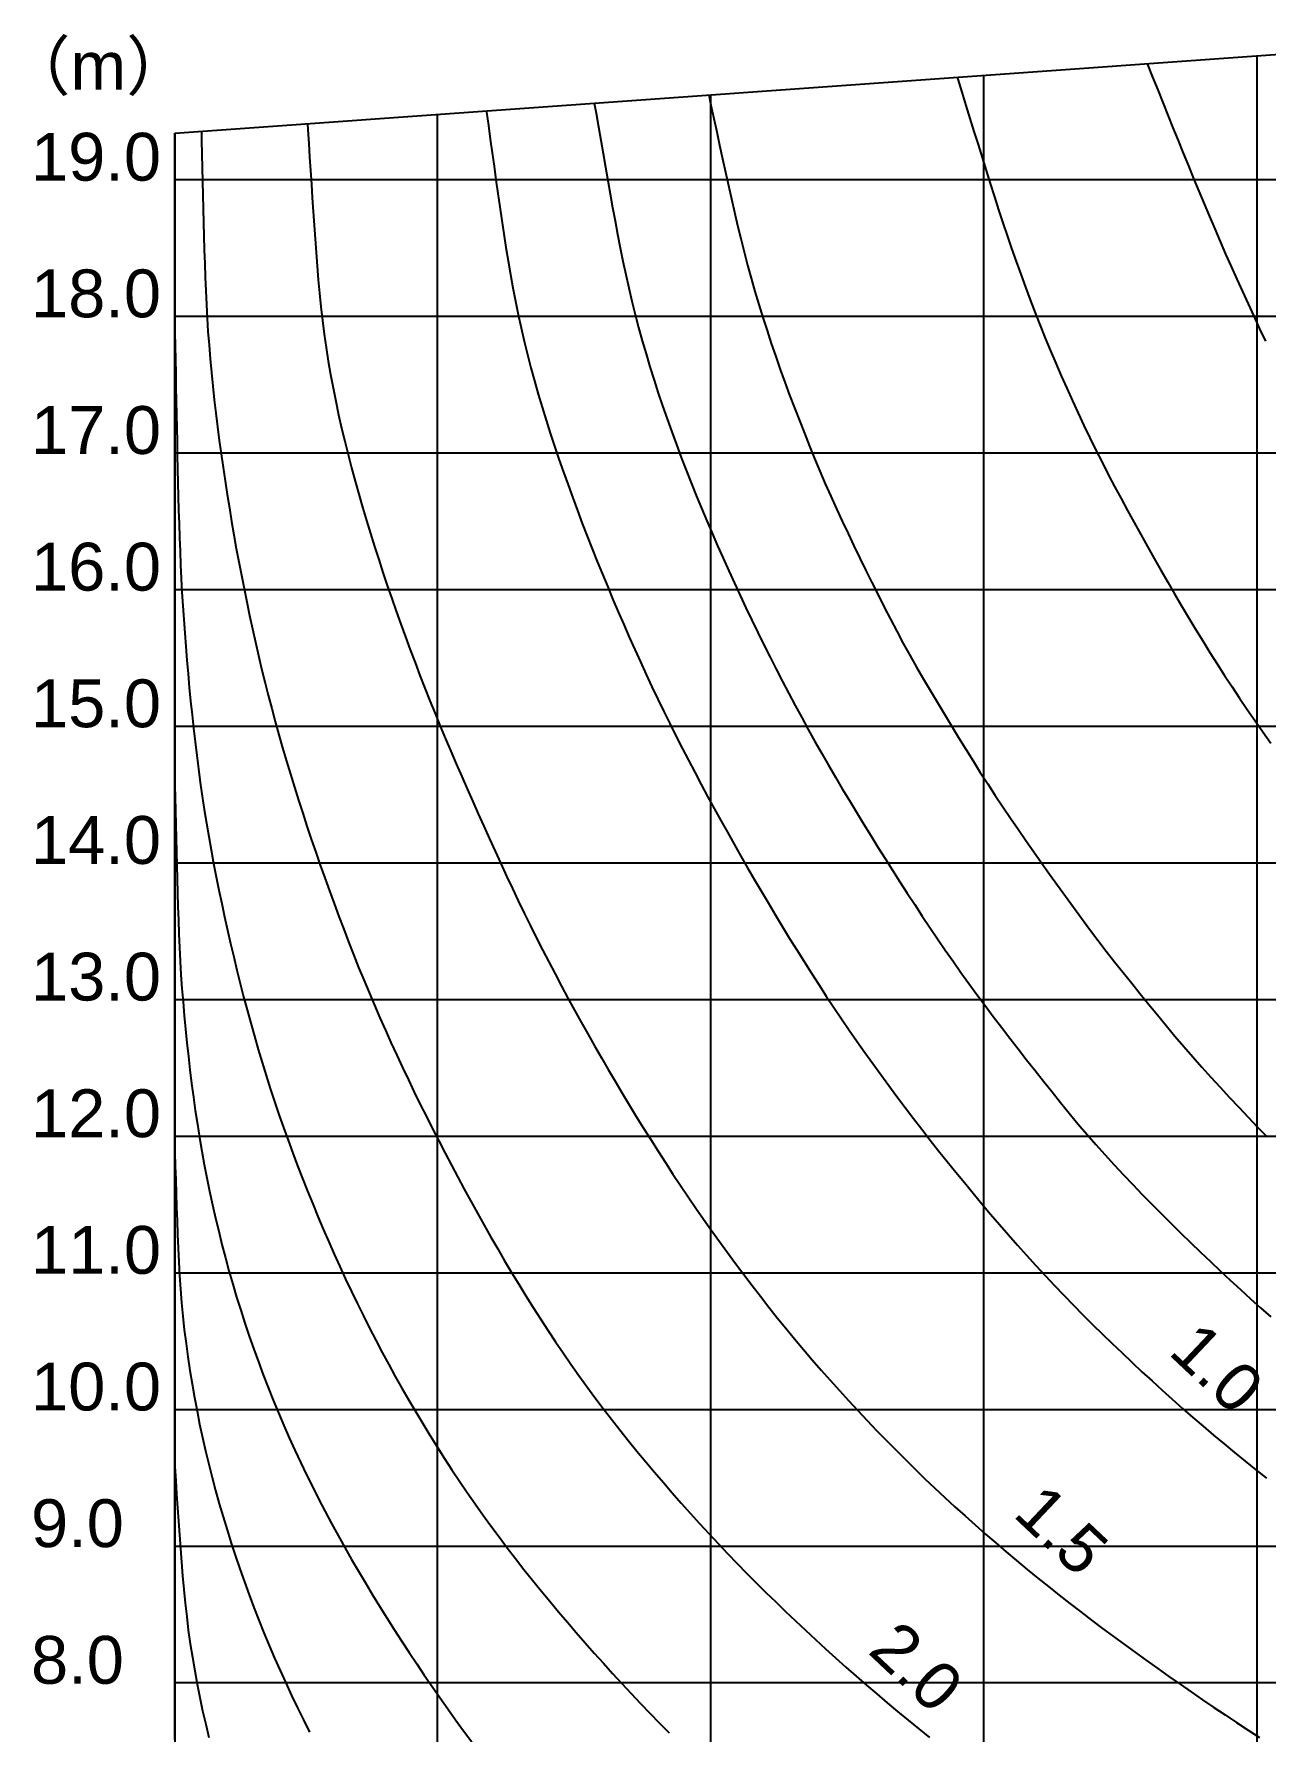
# Model space of a CAD drawing. Header units: millimetres. Extents: x 219888 to 472088, y 91183 to 209983.
# Drawn here: x 330575 to 339586, y 161389 to 173809 of the extents above; entities that cross this region are included whole.
import ezdxf

# ---------------------------------------------------------------- set-up
doc = ezdxf.new("R2010")
doc.units = ezdxf.units.MM
for name, color, linetype in [('Stations', 7, 'Continuous'), ('中横剖面图', 7, 'Continuous'), ('图纸', 7, 'Continuous')]:
    doc.layers.add(name, color=color, linetype=linetype)
doc.styles.get("Standard").update_dxf_attribs({"font": 'arial.ttf', "height": 600})

msp = doc.modelspace()

# ---------------------------------------------------------------- linework, layer by layer
at = {"layer": 'Stations', "color": 135}
for points in [[(339590.34, 171561.561), (339547.56, 171651.931), (339505.22, 171742.501), (339463.31, 171833.271), (339421.82, 171924.231), (339380.73, 172015.381), (339340.04, 172106.701), (339299.73, 172198.181), (339259.78, 172289.831), (339220.19, 172381.631), (339180.84, 172473.811), (339141.92, 172565.891), (339103.31, 172658.101), (339065, 172750.461), (339026.95, 172843.001), (338989.24, 172935.441), (338951.6, 173028.201), (338914.09, 173121.011), (338876.78, 173213.621), (338839.43, 173306.511), (338802.15, 173399.391), (338764.91, 173492.261), (338727.77, 173584.971), (338724.972, 173591.958)], [(337331.48, 173492.367), (337336.26, 173477.101), (337366.11, 173381.571), (337395.84, 173286.231), (337425.6, 173190.691), (337455.32, 173095.111), (337484.95, 172999.741), (337514.65, 172904.171), (337544.42, 172808.591), (337574.27, 172713.301), (337604.42, 172617.921), (337634.98, 172522.701), (337666.19, 172427.491), (337697.98, 172332.741), (337730.44, 172238.191), (337763.55, 172143.851), (337797.35, 172049.771), (337831.84, 171955.941), (337867.05, 171862.371), (337903, 171769.081), (337939.69, 171676.081), (337977.22, 171583.161), (338015.39, 171490.781), (338054.32, 171398.711), (338093.99, 171306.961), (338134.43, 171215.541), (338175.63, 171124.451), (338217.58, 171033.711), (338260.28, 170943.311), (338303.72, 170853.261), (338347.98, 170763.371), (338392.85, 170674.051), (338438.44, 170585.091), (338484.71, 170496.461), (338531.58, 170408.151), (338579, 170320.141), (338626.94, 170232.391), (338675.35, 170144.901), (338724.22, 170057.661), (338773.51, 169970.661), (338823.2, 169883.881), (338873.26, 169797.311), (338923.62, 169710.921), (338974.33, 169624.721), (339025.44, 169538.771), (339077.04, 169453.111), (339129.16, 169367.781), (339181.86, 169282.801), (339235.18, 169198.201), (339289.16, 169114.041), (339343.86, 169030.331), (339399.33, 168947.141), (339455.59, 168864.481), (339512.62, 168782.341), (339570.48, 168700.541), (339628.92, 168619.401)], [(334676.1, 173302.591), (334689.09, 173228.691), (334706.39, 173130.131), (334723.7, 173031.571), (334740.97, 172933.051), (334758.18, 172834.501), (334775.44, 172735.951), (334792.85, 172637.731), (334810.55, 172539.291), (334828.51, 172440.961), (334846.86, 172342.581), (334865.71, 172244.441), (334885.37, 172146.301), (334906.04, 172048.431), (334927.89, 171950.891), (334950.95, 171853.631), (334975.16, 171756.611), (335000.52, 171659.881), (335027.04, 171563.461), (335054.71, 171467.371), (335083.49, 171371.611), (335113.36, 171276.181), (335144.33, 171180.871), (335176.23, 171086.121), (335209.08, 170991.701), (335242.81, 170897.581), (335277.32, 170803.751), (335312.57, 170710.191), (335348.53, 170616.901), (335385.21, 170523.881), (335422.57, 170431.131), (335460.6, 170338.661), (335499.28, 170246.451), (335538.58, 170154.501), (335578.48, 170062.811), (335618.97, 169971.381), (335660.04, 169880.211), (335701.65, 169789.271), (335743.8, 169698.591), (335786.47, 169608.161), (335829.74, 169517.791), (335873.46, 169427.851), (335917.71, 169338.181), (335962.48, 169248.771), (336007.79, 169159.621), (336053.63, 169070.741), (336100.02, 168982.151), (336146.95, 168893.841), (336194.45, 168805.831), (336242.54, 168718.151), (336291.23, 168630.791), (336340.52, 168543.761), (336390.36, 168457.071), (336440.73, 168370.671), (336491.61, 168284.581), (336542.96, 168198.761), (336594.76, 168113.221), (336646.99, 168027.941), (336699.61, 167942.901), (336752.57, 167858.081), (336805.8, 167773.431), (336859.3, 167688.931), (336913.09, 167604.641), (336967.27, 167520.591), (337021.85, 167436.801), (337076.88, 167353.311), (337132.38, 167270.131), (337188.39, 167187.291), (337244.93, 167104.811), (337302.05, 167022.741), (337359.81, 166941.111), (337418.23, 166859.951), (337477.24, 166779.201), (337536.75, 166698.821), (337596.72, 166618.781), (337657.12, 166539.041), (337717.9, 166459.601), (337778.93, 166380.591), (337840.41, 166301.711), (337902.16, 166223.011), (337964.09, 166144.451), (338026.29, 166066.111), (338088.93, 165988.151), (338152.18, 165910.681), (338216.13, 165833.821), (338280.89, 165757.641), (338346.51, 165682.221), (338413.06, 165607.611), (338480.62, 165533.701), (338548.85, 165460.651), (338617.73, 165388.181), (338687.18, 165316.251), (338757.13, 165244.801), (338827.54, 165173.801), (338898.36, 165103.211), (338969.58, 165033.001), (339041.12, 164963.131), (339112.98, 164893.581), (339185.23, 164824.441), (339257.91, 164755.771), (339331.06, 164687.601), (339404.82, 164619.831), (339478.9, 164552.731), (339553.48, 164486.161), (339628.52, 164420.111)], [(335513.72, 173362.454), (335530.05, 173286.911), (335551.21, 173189.151), (335572.43, 173091.371), (335593.69, 172993.731), (335615.07, 172896.001), (335636.6, 172798.261), (335658.28, 172700.721), (335680.24, 172603.051), (335702.49, 172505.611), (335725.24, 172408.031), (335748.55, 172310.851), (335772.65, 172213.861), (335797.8, 172116.981), (335824.1, 172020.481), (335851.61, 171924.391), (335880.31, 171828.481), (335909.94, 171733.091), (335940.48, 171637.941), (335971.95, 171542.831), (336004.18, 171448.221), (336037.25, 171353.871), (336071.16, 171259.801), (336105.86, 171166.011), (336141.28, 171072.481), (336177.33, 170979.181), (336213.94, 170886.111), (336251.03, 170793.251), (336288.67, 170700.691), (336327.2, 170608.281), (336366.56, 170516.571), (336406.99, 170425.071), (336448.27, 170334.151), (336490.42, 170243.411), (336533.13, 170153.051), (336576.35, 170062.891), (336620.01, 169972.921), (336664.06, 169883.131), (336708.51, 169793.471), (336753.27, 169704.131), (336798.53, 169614.831), (336844.19, 169525.931), (336890.59, 169437.271), (336937.84, 169349.151), (336986.15, 169261.441), (337035.29, 169174.551), (337085.35, 169087.941), (337135.97, 169001.831), (337187.12, 168915.931), (337238.67, 168830.251), (337290.57, 168744.771), (337342.82, 168659.471), (337395.42, 168574.331), (337448.3, 168489.521), (337501.63, 168404.931), (337555.57, 168320.601), (337610.19, 168236.791), (337665.56, 168153.611), (337721.71, 168070.831), (337778.38, 167988.441), (337835.35, 167906.401), (337892.64, 167824.481), (337950.2, 167742.701), (338007.99, 167661.091), (338066.04, 167579.631), (338124.4, 167498.301), (338183.01, 167417.331), (338242.07, 167336.661), (338301.79, 167256.361), (338362.16, 167176.661), (338423.32, 167097.431), (338484.92, 167018.851), (338547.05, 166940.471), (338609.45, 166862.391), (338672.15, 166784.511), (338735.14, 166706.841), (338798.45, 166629.381), (338862.06, 166552.271), (338926.2, 166475.381), (338990.83, 166399.091), (339056.31, 166323.271), (339122.34, 166248.381), (339189.18, 166174.021), (339256.63, 166100.031), (339324.38, 166026.561), (339392.61, 165953.511), (339461.37, 165880.931), (339530.72, 165808.891), (339600.7, 165737.461)], [(332576.683, 173152.548), (332579.7, 173107.801), (332586.24, 173008.011), (332592.68, 172908.201), (332599.07, 172808.541), (332605.49, 172708.731), (332612, 172608.891), (332618.69, 172509.001), (332625.62, 172409.271), (332632.75, 172309.341), (332639.89, 172209.491), (332646.79, 172109.611), (332655.02, 172010.261), (332664.28, 171910.771), (332674.4, 171811.321), (332685.66, 171712.031), (332698.5, 171612.751), (332713.02, 171513.761), (332729.05, 171415.101), (332746.27, 171316.651), (332764.6, 171218.371), (332784.08, 171120.301), (332804.77, 171022.461), (332826.7, 170924.901), (332849.79, 170827.611), (332873.99, 170730.391), (332899.12, 170633.631), (332925.17, 170537.111), (332952.08, 170440.831), (332979.81, 170344.761), (333008.29, 170248.921), (333037.5, 170153.291), (333067.41, 170057.881), (333097.97, 169962.661), (333129.17, 169867.661), (333160.99, 169772.851), (333193.4, 169678.251), (333226.4, 169583.851), (333259.98, 169489.651), (333294.11, 169395.651), (333328.8, 169301.851), (333364.06, 169208.261), (333399.9, 169114.891), (333436.34, 169021.731), (333473.33, 168928.811), (333510.87, 168836.101), (333548.92, 168743.601), (333587.46, 168651.301), (333626.39, 168559.371), (333665.83, 168467.471), (333705.67, 168375.741), (333745.9, 168284.181), (333786.47, 168192.761), (333827.28, 168101.451), (333868.25, 168010.221), (333909.38, 167919.051), (333950.74, 167827.981), (333992.41, 167737.071), (334034.46, 167646.341), (334076.92, 167555.801), (334119.84, 167465.471), (334163.25, 167375.401), (334207.22, 167285.601), (334251.77, 167196.081), (334296.95, 167106.881), (334342.74, 167017.991), (334389.09, 166929.391), (334435.98, 166841.071), (334483.4, 166753.021), (334531.32, 166665.261), (334579.83, 166577.591), (334628.72, 166490.361), (334678.08, 166403.401), (334727.91, 166316.701), (334778.18, 166230.251), (334828.9, 166144.061), (334880.08, 166058.151), (334931.72, 165972.501), (334983.73, 165887.301), (335036.31, 165802.231), (335089.37, 165717.481), (335142.96, 165633.031), (335197.09, 165548.931), (335251.79, 165465.201), (335307.08, 165381.861), (335362.95, 165298.911), (335419.41, 165216.371), (335476.46, 165134.221), (335534.09, 165052.491), (335592.3, 164971.181), (335651.07, 164890.261), (335710.35, 164809.731), (335770.18, 164729.601), (335830.61, 164649.931), (335891.65, 164570.731), (335953.33, 164492.031), (336015.66, 164413.851), (336078.64, 164336.181), (336142.39, 164258.901), (336206.65, 164182.321), (336271.54, 164106.281), (336337.07, 164030.771), (336403.22, 163955.801), (336469.97, 163881.361), (336537.31, 163807.471), (336605.25, 163734.101), (336673.74, 163661.261), (336742.8, 163588.941), (336812.41, 163517.171), (336882.73, 163445.831), (336953.48, 163375.201), (337024.8, 163305.151), (337096.68, 163235.661), (337169.12, 163166.751), (337242.12, 163098.431), (337315.68, 163030.691), (337389.75, 162963.531), (337464.33, 162896.921), (337539.41, 162830.861), (337614.96, 162765.361), (337690.98, 162700.401), (337767.47, 162635.981), (337844.41, 162572.111), (337921.84, 162508.811), (337999.73, 162446.101), (338078.09, 162383.991), (338156.91, 162322.411), (338236.1, 162261.361), (338315.69, 162200.781), (338395.61, 162140.671), (338475.89, 162081.001), (338556.48, 162021.771), (338637.38, 161962.951), (338718.58, 161904.521), (338800.06, 161846.491), (338881.68, 161788.951), (338963.72, 161731.721), (339046.02, 161674.911), (339128.59, 161618.481), (339211.42, 161562.431), (339294.49, 161506.741), (339377.79, 161451.381), (339461.29, 161396.331), (339544.9, 161341.491)], [(333886.185, 173246.137), (333887.47, 173236.811), (333901.1, 173137.861), (333914.76, 173038.771), (333928.45, 172939.671), (333942.21, 172840.571), (333956.08, 172741.471), (333970.1, 172642.371), (333984.29, 172543.561), (333998.79, 172444.571), (334013.7, 172345.631), (334029.13, 172246.781), (334045.24, 172148.031), (334062.19, 172049.461), (334080.15, 171951.091), (334099.28, 171852.961), (334119.64, 171755.081), (334141.21, 171657.451), (334163.95, 171560.081), (334187.84, 171462.991), (334212.88, 171366.191), (334239.04, 171269.691), (334266.31, 171173.491), (334294.63, 171077.601), (334323.97, 170982.011), (334354.27, 170886.731), (334385.54, 170791.531), (334417.57, 170696.841), (334450.36, 170602.401), (334483.87, 170508.201), (334518.05, 170414.241), (334552.89, 170320.521), (334588.34, 170227.021), (334624.39, 170133.751), (334661, 170040.691), (334698.16, 169947.851), (334735.85, 169855.221), (334774.06, 169762.811), (334812.78, 169670.601), (334852, 169578.591), (334891.7, 169486.801), (334931.89, 169395.221), (334972.61, 169303.871), (335013.87, 169212.781), (335055.7, 169121.951), (335098.11, 169031.381), (335141.09, 168941.091), (335184.66, 168851.081), (335228.8, 168761.361), (335273.52, 168671.921), (335318.8, 168582.771), (335364.63, 168493.901), (335410.98, 168405.301), (335457.84, 168316.961), (335505.18, 168228.881), (335552.99, 168141.051), (335601.24, 168053.471), (335649.92, 167966.121), (335699.02, 167879.001), (335748.53, 167792.121), (335798.42, 167705.451), (335848.67, 167618.991), (335899.27, 167532.741), (335950.23, 167446.701), (336001.59, 167360.871), (336053.35, 167275.311), (336105.54, 167190.011), (336158.18, 167104.971), (336211.29, 167020.241), (336264.89, 166935.811), (336319.02, 166851.711), (336373.71, 166767.991), (336429.03, 166684.671), (336484.96, 166601.761), (336541.47, 166519.241), (336598.53, 166437.091), (336656.12, 166355.321), (336714.23, 166273.911), (336772.85, 166192.861), (336831.97, 166112.181), (336891.57, 166031.831), (336951.61, 165951.811), (337012.11, 165872.151), (337073.1, 165792.871), (337134.58, 165714.001), (337196.55, 165635.521), (337258.99, 165557.431), (337321.88, 165479.711), (337385.14, 165402.311), (337448.74, 165325.181), (337512.74, 165248.371), (337577.18, 165171.921), (337642.1, 165095.871), (337707.52, 165020.251), (337773.48, 164945.111), (337840.03, 164870.491), (337907.23, 164796.421), (337975.21, 164722.821), (338043.69, 164650.001), (338112.8, 164577.791), (338182.54, 164506.161), (338252.85, 164435.121), (338323.72, 164364.601), (338395.09, 164294.571), (338467, 164224.891), (338539.2, 164155.771), (338611.83, 164087.081), (338684.91, 164018.841), (338758.41, 163951.061), (338832.36, 163883.761), (338906.74, 163816.931), (338981.57, 163750.591), (339056.85, 163684.771), (339132.6, 163619.501), (339208.84, 163554.781), (339285.55, 163490.631), (339362.73, 163427.041), (339440.36, 163364.001), (339518.44, 163301.521), (339596.98, 163239.611)], [(331605.52, 173083.141), (331605.52, 173023.241), (331605.52, 172923.131), (331605.52, 172822.811), (331605.52, 172723.091), (331605.52, 172623.171), (331605.52, 172523.221), (331605.52, 172423.221), (331605.52, 172323.091), (331605.52, 172222.811), (331605.52, 172123.061), (331605.52, 172023.021), (331605.52, 171923.051), (331605.52, 171822.931), (331605.52, 171722.841), (331605.52, 171676.681), (331606.56, 171623.271), (331608.5, 171523.291), (331610.44, 171423.311), (331612.39, 171323.331), (331614.34, 171223.351), (331616.3, 171123.311), (331618.29, 171023.251), (331620.35, 170922.941), (331622.18, 170823.191), (331623.99, 170723.461), (331625.99, 170623.451), (331628.21, 170523.471), (331630.74, 170423.511), (331633.64, 170323.541), (331636.92, 170223.601), (331640.51, 170123.651), (331644.35, 170023.631), (331648.35, 169923.681), (331652.42, 169823.471), (331657.9, 169723.751), (331664.25, 169624.181), (331671.01, 169524.471), (331678.14, 169424.731), (331685.68, 169325.001), (331693.75, 169225.271), (331702.39, 169125.681), (331711.64, 169026.091), (331721.47, 168926.561), (331731.82, 168827.101), (331742.68, 168727.681), (331754.09, 168628.321), (331766.11, 168529.001), (331778.84, 168429.751), (331792.33, 168330.801), (331806.64, 168231.801), (331821.76, 168132.921), (331837.66, 168034.181), (331854.34, 167935.551), (331871.81, 167837.051), (331890.06, 167738.711), (331909.09, 167640.501), (331928.88, 167542.451), (331949.36, 167444.751), (331970.56, 167347.021), (331992.35, 167249.421), (332014.63, 167151.921), (332037.4, 167054.551), (332060.74, 166957.311), (332084.73, 166860.231), (332109.43, 166763.331), (332134.87, 166666.621), (332161.09, 166570.121), (332188.15, 166473.651), (332216, 166377.621), (332244.7, 166281.851), (332274.28, 166186.361), (332304.75, 166091.131), (332336.08, 165996.171), (332368.24, 165901.501), (332401.19, 165807.101), (332434.92, 165712.971), (332469.43, 165619.111), (332504.7, 165525.541), (332540.71, 165432.261), (332577.47, 165339.261), (332614.98, 165246.561), (332653.22, 165154.161), (332692.21, 165062.071), (332731.95, 164970.311), (332772.43, 164878.871), (332813.67, 164787.771), (332855.67, 164697.011), (332898.42, 164606.611), (332941.93, 164516.581), (332986.22, 164426.911), (333031.29, 164337.641), (333077.13, 164248.771), (333123.77, 164160.311), (333171.21, 164072.271), (333219.44, 163984.671), (333268.48, 163897.531), (333318.33, 163810.831), (333368.98, 163724.611), (333420.44, 163638.871), (333472.71, 163553.621), (333525.78, 163468.861), (333579.64, 163384.601), (333634.28, 163300.861), (333689.72, 163217.651), (333745.98, 163134.971), (333803.03, 163052.851), (333860.88, 162971.301), (333919.52, 162890.301), (333978.92, 162809.861), (334039.07, 162729.981), (334099.94, 162650.651), (334161.62, 162571.731), (334223.86, 162493.481), (334286.72, 162415.721), (334350.19, 162338.451), (334414.23, 162261.661), (334478.84, 162185.341), (334543.99, 162109.481), (334609.68, 162034.071), (334675.89, 161959.121), (334742.63, 161884.651), (334809.9, 161810.651), (334877.69, 161737.121), (334945.96, 161664.021), (335014.54, 161591.461), (335083.65, 161519.181), (335153.16, 161447.281), (335223.05, 161375.751)], [(331605.52, 173083.141), (331605.52, 173023.311), (331605.52, 172923.311), (331605.52, 172823.311), (331605.52, 172723.311), (331605.52, 172623.311), (331605.52, 172523.311), (331605.52, 172423.311), (331605.52, 172323.311), (331605.52, 172223.301), (331605.52, 172123.301), (331605.52, 172023.311), (331605.52, 171923.311), (331605.52, 171823.311), (331605.52, 171723.311), (331605.52, 171623.311), (331605.52, 171523.311), (331605.52, 171423.301), (331605.52, 171323.311), (331605.52, 171223.311), (331605.52, 171123.311), (331605.52, 171023.301), (331605.52, 170923.301), (331605.52, 170823.301), (331605.52, 170723.301), (331605.52, 170623.301), (331605.52, 170523.301), (331605.52, 170423.301), (331605.52, 170323.301), (331605.52, 170223.301), (331605.52, 170123.301), (331605.52, 170023.301), (331605.52, 169923.301), (331605.52, 169823.301), (331605.52, 169723.291), (331605.52, 169623.291), (331605.52, 169523.291), (331605.52, 169423.291), (331605.52, 169323.301), (331605.52, 169223.291), (331605.52, 169123.291), (331605.52, 169023.291), (331605.52, 168923.291), (331605.52, 168823.291), (331605.52, 168723.291), (331605.52, 168623.291), (331605.52, 168523.281), (331605.52, 168423.291), (331605.52, 168323.291), (331605.52, 168306.381), (331607.75, 168223.171), (331610.42, 168123.161), (331613.08, 168023.321), (331615.74, 167923.301), (331618.39, 167823.231), (331621.01, 167723.341), (331623.62, 167623.161), (331626.25, 167523.301), (331629.12, 167423.231), (331632.45, 167323.261), (331636.43, 167223.551), (331641.02, 167123.611), (331645.94, 167023.641), (331650.88, 166923.481), (331657.98, 166823.861), (331666.23, 166724.361), (331675.05, 166624.781), (331684.46, 166525.141), (331694.51, 166425.601), (331705.27, 166326.201), (331716.73, 166226.901), (331728.93, 166127.661), (331741.95, 166028.511), (331755.91, 165929.461), (331770.88, 165830.571), (331786.88, 165731.851), (331803.88, 165633.321), (331821.86, 165534.961), (331840.83, 165436.771), (331860.81, 165338.791), (331881.81, 165241.031), (331903.83, 165143.491), (331926.89, 165046.201), (331950.98, 164949.161), (331976.15, 164852.391), (332002.42, 164755.911), (332029.8, 164659.751), (332058.3, 164563.901), (332087.89, 164468.401), (332118.58, 164373.231), (332150.36, 164278.431), (332183.24, 164183.991), (332217.21, 164089.961), (332252.28, 163996.311), (332288.42, 163903.071), (332325.63, 163810.271), (332363.93, 163717.901), (332403.28, 163625.971), (332443.67, 163534.511), (332485.08, 163443.501), (332527.5, 163352.951), (332570.9, 163262.861), (332615.25, 163173.231), (332660.63, 163083.881), (332706.8, 162995.201), (332753.84, 162906.981), (332801.72, 162819.211), (332850.4, 162731.871), (332899.86, 162644.981), (332950.08, 162558.531), (333001.05, 162472.501), (333052.71, 162386.911), (333105.07, 162301.711), (333158.07, 162216.941), (333211.71, 162132.561), (333265.95, 162048.561), (333320.76, 161964.931), (333376.11, 161881.661), (333432.01, 161798.741), (333488.46, 161716.201), (333545.47, 161634.051), (333603.05, 161552.291), (333661.22, 161470.951), (333719.97, 161390.031), (333779.33, 161309.551)], [(331605.52, 173083.141), (331605.52, 173023.341), (331605.52, 172923.341), (331605.52, 172823.341), (331605.52, 172723.331), (331605.52, 172623.331), (331605.52, 172523.331), (331605.52, 172423.331), (331605.52, 172323.331), (331605.52, 172223.331), (331605.52, 172123.321), (331605.52, 172023.321), (331605.52, 171923.321), (331605.52, 171823.321), (331605.52, 171723.321), (331605.52, 171623.321), (331605.52, 171523.321), (331605.52, 171423.321), (331605.52, 171323.311), (331605.52, 171223.311), (331605.52, 171123.311), (331605.52, 171023.301), (331605.52, 170923.291), (331605.52, 170823.291), (331605.52, 170723.291), (331605.52, 170623.291), (331605.52, 170523.291), (331605.52, 170423.291), (331605.52, 170323.291), (331605.52, 170223.291), (331605.52, 170123.291), (331605.52, 170023.291), (331605.52, 169923.291), (331605.52, 169823.281), (331605.52, 169723.291), (331605.52, 169623.291), (331605.52, 169523.291), (331605.52, 169423.281), (331605.52, 169323.281), (331605.52, 169223.281), (331605.52, 169123.281), (331605.52, 169023.281), (331605.52, 168923.281), (331605.52, 168823.281), (331605.52, 168723.281), (331605.52, 168623.281), (331605.52, 168523.281), (331605.52, 168423.281), (331605.52, 168323.281), (331605.52, 168223.281), (331605.52, 168123.281), (331605.52, 168023.271), (331605.52, 167923.271), (331605.52, 167823.271), (331605.52, 167723.271), (331605.52, 167623.271), (331605.52, 167523.271), (331605.52, 167423.271), (331605.52, 167323.271), (331605.52, 167223.271), (331605.52, 167123.271), (331605.52, 167023.271), (331605.52, 166923.271), (331605.52, 166823.261), (331605.52, 166723.271), (331605.52, 166623.271), (331605.52, 166523.261), (331605.52, 166423.261), (331605.52, 166323.261), (331605.52, 166223.261), (331605.52, 166123.261), (331605.52, 166023.261), (331605.52, 165923.261), (331605.52, 165823.261), (331605.52, 165723.261), (331605.52, 165633.441), (331605.85, 165622.961), (331609.01, 165522.961), (331612.18, 165423.181), (331615.39, 165323.141), (331618.64, 165223.261), (331621.98, 165123.141), (331625.47, 165023.271), (331629.46, 164923.271), (331634.35, 164823.401), (331640.46, 164723.551), (331647.59, 164623.881), (331655.31, 164523.881), (331663.96, 164424.411), (331675.48, 164325.241), (331688.13, 164226.031), (331701.8, 164126.911), (331716.65, 164027.981), (331732.72, 163929.301), (331749.95, 163830.861), (331768.26, 163732.601), (331787.72, 163634.531), (331808.44, 163536.711), (331830.54, 163439.191), (331853.99, 163342.001), (331878.7, 163245.111), (331904.54, 163148.531), (331931.47, 163052.231), (331959.53, 162956.011), (331988.57, 162860.351), (332018.64, 162764.991), (332049.73, 162669.951), (332081.82, 162575.251), (332114.88, 162480.901), (332148.99, 162386.901), (332184.19, 162293.301), (332220.52, 162200.131), (332257.94, 162107.391), (332296.39, 162015.091), (332335.83, 161923.201), (332376.22, 161831.721), (332417.53, 161740.651), (332459.72, 161649.991), (332502.75, 161559.731), (332546.58, 161469.851), (332591.17, 161380.341)], [(331605.52, 173083.141), (331605.52, 173023.331), (331605.52, 172923.331), (331605.52, 172823.331), (331605.52, 172723.331), (331605.52, 172623.331), (331605.52, 172523.331), (331605.52, 172423.331), (331605.52, 172323.331), (331605.52, 172223.321), (331605.52, 172123.321), (331605.52, 172023.321), (331605.52, 171923.321), (331605.52, 171823.321), (331605.52, 171723.321), (331605.52, 171623.321), (331605.52, 171523.321), (331605.52, 171423.321), (331605.52, 171323.321), (331605.52, 171223.321), (331605.52, 171123.321), (331605.52, 171023.321), (331605.52, 170923.321), (331605.52, 170823.311), (331605.52, 170723.321), (331605.52, 170623.311), (331605.52, 170523.311), (331605.52, 170423.311), (331605.52, 170323.311), (331605.52, 170223.311), (331605.52, 170123.311), (331605.52, 170023.311), (331605.52, 169923.311), (331605.52, 169823.311), (331605.52, 169723.311), (331605.52, 169623.311), (331605.52, 169523.321), (331605.52, 169423.311), (331605.52, 169323.311), (331605.52, 169223.311), (331605.52, 169123.311), (331605.52, 169023.311), (331605.52, 168923.301), (331605.52, 168823.301), (331605.52, 168723.301), (331605.52, 168623.301), (331605.52, 168523.301), (331605.52, 168423.301), (331605.52, 168323.301), (331605.52, 168223.301), (331605.52, 168123.301), (331605.52, 168023.301), (331605.52, 167923.301), (331605.52, 167823.301), (331605.52, 167723.301), (331605.52, 167623.311), (331605.52, 167523.301), (331605.52, 167423.301), (331605.52, 167323.301), (331605.52, 167223.301), (331605.52, 167123.301), (331605.52, 167023.301), (331605.52, 166923.301), (331605.52, 166823.301), (331605.52, 166723.301), (331605.52, 166623.301), (331605.52, 166523.301), (331605.52, 166423.301), (331605.52, 166323.301), (331605.52, 166223.291), (331605.52, 166123.291), (331605.52, 166023.291), (331605.52, 165923.291), (331605.52, 165823.291), (331605.52, 165723.291), (331605.52, 165623.291), (331605.52, 165523.291), (331605.52, 165423.291), (331605.52, 165323.291), (331605.52, 165223.291), (331605.52, 165123.291), (331605.52, 165023.291), (331605.52, 164923.291), (331605.52, 164823.291), (331605.52, 164723.291), (331605.52, 164623.291), (331605.52, 164523.291), (331605.52, 164423.291), (331605.52, 164323.291), (331605.52, 164223.291), (331605.52, 164123.291), (331605.52, 164023.281), (331605.52, 163923.291), (331605.52, 163823.281), (331605.52, 163723.281), (331605.52, 163623.281), (331605.52, 163523.281), (331605.52, 163423.281), (331605.53, 163323.171), (331612.43, 163223.411), (331619.32, 163123.581), (331626.2, 163023.731), (331633.02, 162923.861), (331639.66, 162823.801), (331647.39, 162724.441), (331655.17, 162624.761), (331662.84, 162524.911), (331671.37, 162425.181), (331682.26, 162325.961), (331693.15, 162226.571), (331704.14, 162126.771), (331719.31, 162028.221), (331735.19, 161929.561), (331751.74, 161830.831), (331769.38, 161732.511), (331788.67, 161634.311), (331809.53, 161536.641), (331831.84, 161438.991), (331855.43, 161341.821)], [(331605.52, 173083.141), (331605.52, 173023.381), (331605.52, 172923.331), (331605.52, 172823.321), (331605.52, 172723.331), (331605.52, 172623.321), (331605.52, 172523.321), (331605.52, 172423.321), (331605.52, 172323.321), (331605.52, 172223.321), (331605.52, 172123.321), (331605.52, 172023.321), (331605.52, 171923.321), (331605.52, 171823.321), (331605.52, 171723.321), (331605.52, 171623.321), (331605.52, 171523.321), (331605.52, 171423.321), (331605.52, 171323.321), (331605.52, 171223.321), (331605.52, 171123.321), (331605.52, 171023.321), (331605.52, 170923.321), (331605.52, 170823.321), (331605.52, 170723.321), (331605.52, 170623.311), (331605.52, 170523.321), (331605.52, 170423.321), (331605.52, 170323.321), (331605.52, 170223.311), (331605.52, 170123.311), (331605.52, 170023.311), (331605.52, 169923.311), (331605.52, 169823.311), (331605.52, 169723.311), (331605.52, 169623.311), (331605.52, 169523.311), (331605.52, 169423.311), (331605.52, 169323.311), (331605.52, 169223.311), (331605.52, 169123.311), (331605.52, 169023.311), (331605.52, 168923.311), (331605.52, 168823.311), (331605.52, 168723.311), (331605.52, 168623.311), (331605.52, 168523.301), (331605.52, 168423.311), (331605.52, 168323.301), (331605.52, 168223.301), (331605.52, 168123.301), (331605.52, 168023.301), (331605.52, 167923.311), (331605.52, 167823.301), (331605.52, 167723.301), (331605.52, 167623.301), (331605.52, 167523.301), (331605.52, 167423.301), (331605.52, 167323.301), (331605.52, 167223.301), (331605.52, 167123.301), (331605.52, 167023.301), (331605.52, 166923.301), (331605.52, 166823.301), (331605.52, 166723.301), (331605.52, 166623.301), (331605.52, 166523.301), (331605.52, 166423.301), (331605.52, 166323.301), (331605.52, 166223.301), (331605.52, 166123.301), (331605.52, 166023.301), (331605.52, 165923.291), (331605.52, 165823.291), (331605.52, 165723.291), (331605.52, 165623.291), (331605.52, 165523.291), (331605.52, 165423.291), (331605.52, 165323.291), (331605.52, 165223.291), (331605.52, 165123.291), (331605.52, 165023.291), (331605.52, 164923.291), (331605.52, 164823.291), (331605.52, 164723.291), (331605.52, 164623.291), (331605.52, 164523.291), (331605.52, 164423.291), (331605.52, 164323.291), (331605.52, 164223.291), (331605.52, 164123.291), (331605.52, 164023.291), (331605.52, 163923.291), (331605.52, 163823.281), (331605.52, 163723.281), (331605.52, 163623.281), (331605.52, 163523.281), (331605.52, 163423.281), (331605.52, 163323.281), (331605.52, 163223.281), (331605.52, 163123.281), (331605.52, 163023.281), (331605.52, 162923.281), (331605.52, 162823.281), (331605.52, 162723.281), (331605.52, 162623.281), (331605.52, 162523.281), (331605.52, 162423.281), (331605.52, 162323.281), (331605.52, 162223.281), (331605.52, 162123.281), (331605.52, 162023.281), (331605.52, 161923.281), (331605.52, 161823.281), (331605.52, 161723.271), (331605.52, 161623.281), (331605.52, 161523.281), (331605.52, 161423.271), (331605.52, 161323.271)], [(331605.52, 173083.141), (331605.52, 173023.331), (331605.52, 172923.331), (331605.52, 172823.331), (331605.52, 172723.341), (331605.52, 172623.341), (331605.52, 172523.341), (331605.52, 172423.341), (331605.52, 172323.341), (331605.52, 172223.351), (331605.52, 172123.351), (331605.52, 172023.351), (331605.52, 171923.361), (331605.52, 171823.361), (331605.52, 171723.361), (331605.52, 171623.311), (331605.52, 171523.311), (331605.52, 171423.311), (331605.52, 171323.311), (331605.52, 171223.311), (331605.52, 171123.311), (331605.52, 171023.311), (331605.52, 170923.311), (331605.52, 170823.311), (331605.52, 170723.311), (331605.52, 170623.311), (331605.52, 170523.311), (331605.52, 170423.311), (331605.52, 170323.311), (331605.52, 170223.311), (331605.52, 170123.301), (331605.52, 170023.311), (331605.52, 169923.301), (331605.52, 169823.301), (331605.52, 169723.301), (331605.52, 169623.301), (331605.52, 169523.301), (331605.52, 169423.301), (331605.52, 169323.301), (331605.52, 169223.301), (331605.52, 169123.301), (331605.52, 169023.301), (331605.52, 168923.301), (331605.52, 168823.301), (331605.52, 168723.301), (331605.52, 168623.301), (331605.52, 168523.301), (331605.52, 168423.301), (331605.52, 168323.301), (331605.52, 168223.291), (331605.52, 168123.301), (331605.52, 168023.301), (331605.52, 167923.291), (331605.52, 167823.291), (331605.52, 167723.291), (331605.52, 167623.291), (331605.52, 167523.291), (331605.52, 167423.291), (331605.52, 167323.291), (331605.52, 167223.291), (331605.52, 167123.291), (331605.52, 167023.291), (331605.52, 166923.291), (331605.52, 166823.291), (331605.52, 166723.291), (331605.52, 166623.291), (331605.52, 166523.291), (331605.52, 166423.291), (331605.52, 166323.291), (331605.52, 166223.281), (331605.52, 166123.301), (331605.52, 166023.281), (331605.52, 165923.281), (331605.52, 165823.281), (331605.52, 165723.281), (331605.52, 165623.281), (331605.52, 165523.281), (331605.52, 165423.281), (331605.52, 165323.281), (331605.52, 165223.281), (331605.52, 165123.281), (331605.52, 165023.281), (331605.52, 164923.281), (331605.52, 164823.471), (331605.52, 164723.281), (331605.52, 164623.281), (331605.52, 164523.281), (331605.52, 164423.281), (331605.52, 164323.281), (331605.52, 164223.281), (331605.52, 164123.271), (331605.52, 164023.281), (331605.52, 163923.281), (331605.52, 163823.271), (331605.52, 163723.271), (331605.52, 163623.271), (331605.52, 163523.271), (331605.52, 163423.271), (331605.52, 163323.271), (331605.52, 163223.271), (331605.52, 163123.271), (331605.52, 163023.271), (331605.52, 162923.271), (331605.52, 162823.271), (331605.52, 162723.271), (331605.52, 162623.271), (331605.52, 162523.271), (331605.52, 162423.271), (331605.52, 162323.261), (331605.52, 162223.261), (331605.52, 162123.271), (331605.52, 162023.261), (331605.52, 161923.261), (331605.52, 161823.261), (331605.52, 161723.261), (331605.52, 161623.261), (331605.52, 161523.261), (331605.52, 161423.261), (331605.52, 161323.271)], [(331605.52, 161326.351), (331605.52, 161426.371), (331605.52, 161526.381), (331605.52, 161626.341), (331605.52, 161726.361), (331605.52, 161826.381), (331605.52, 161926.391), (331605.52, 162026.341), (331605.52, 162126.361), (331605.52, 162226.371), (331605.52, 162326.381), (331605.52, 162426.331), (331605.52, 162526.361), (331605.52, 162626.381), (331605.52, 162726.381), (331605.52, 162826.361), (331605.52, 162926.361), (331605.52, 163026.381), (331605.52, 163126.371), (331605.52, 163226.391), (331605.52, 163326.381), (331605.52, 163426.371), (331605.52, 163526.361), (331605.52, 163626.401), (331605.52, 163726.401), (331605.52, 163826.341), (331605.52, 163926.361), (331605.52, 164026.391), (331605.52, 164126.381), (331605.52, 164226.381), (331605.52, 164326.381), (331605.52, 164426.401), (331605.52, 164526.391), (331605.52, 164626.401), (331605.52, 164726.411), (331605.52, 164826.371), (331605.52, 164926.421), (331605.52, 165026.411), (331605.52, 165126.391), (331605.52, 165226.411), (331605.52, 165326.401), (331605.52, 165426.401), (331605.52, 165526.411), (331605.52, 165626.441), (331605.52, 165726.391), (331605.52, 165826.411), (331605.52, 165926.431), (331605.52, 166026.401), (331605.52, 166126.431), (331605.52, 166226.421), (331605.52, 166326.391), (331605.52, 166426.431), (331605.52, 166526.441), (331605.52, 166626.441), (331605.52, 166726.411), (331605.52, 166826.411), (331605.52, 166926.411), (331605.52, 167026.451), (331605.52, 167126.421), (331605.52, 167226.421), (331605.52, 167326.441), (331605.52, 167426.391), (331605.52, 167526.451), (331605.52, 167626.451), (331605.52, 167726.411), (331605.52, 167826.431), (331605.52, 167926.421), (331605.52, 168026.441), (331605.52, 168126.461), (331605.52, 168226.421), (331605.52, 168326.421), (331605.52, 168426.431), (331605.52, 168526.431), (331605.52, 168626.451), (331605.52, 168726.451), (331605.52, 168826.391), (331605.52, 168926.461), (331605.52, 169026.421), (331605.52, 169126.461), (331605.52, 169226.461), (331605.52, 169326.421), (331605.52, 169426.441), (331605.52, 169526.441), (331605.52, 169626.451), (331605.52, 169726.471), (331605.52, 169826.421), (331605.52, 169926.451), (331605.52, 170026.441), (331605.52, 170126.451), (331605.52, 170226.471), (331605.52, 170326.421), (331605.52, 170426.421), (331605.52, 170526.441), (331605.52, 170626.441), (331605.52, 170726.491), (331605.52, 170826.441), (331605.52, 170926.451), (331605.52, 171026.441), (331605.52, 171126.451), (331605.52, 171226.481), (331605.52, 171326.441), (331605.52, 171426.451), (331605.52, 171526.461), (331605.52, 171626.441), (331605.52, 171726.461), (331605.52, 171826.481), (331605.52, 171926.441), (331605.52, 172026.451), (331605.52, 172126.431), (331605.52, 172226.461), (331605.52, 172326.491), (331605.52, 172426.451), (331605.52, 172526.441), (331605.52, 172626.451), (331605.52, 172726.451), (331605.52, 172826.481), (331605.52, 172926.461), (331605.52, 173026.461), (331605.52, 173083.141)], [(331605.52, 173083.141), (331605.52, 173023.311), (331605.52, 172923.311), (331605.52, 172823.301), (331605.52, 172723.301), (331605.52, 172623.311), (331605.52, 172523.301), (331605.52, 172423.301), (331605.52, 172323.301), (331605.52, 172223.311), (331605.52, 172123.301), (331605.52, 172023.301), (331605.52, 171923.311), (331605.52, 171823.301), (331605.52, 171723.301), (331605.52, 171623.301), (331605.52, 171523.291), (331605.52, 171423.291), (331605.52, 171323.291), (331605.52, 171223.291), (331605.52, 171123.291), (331605.52, 171023.291), (331605.52, 170923.291), (331605.52, 170823.291), (331605.52, 170723.291), (331605.52, 170623.291), (331605.52, 170523.291), (331605.52, 170423.291), (331605.52, 170323.291), (331605.52, 170223.291), (331605.52, 170123.291), (331605.52, 170023.291), (331605.52, 169923.291), (331605.52, 169823.291), (331605.52, 169723.281), (331605.52, 169623.281), (331605.52, 169523.281), (331605.52, 169423.281), (331605.52, 169323.281), (331605.52, 169223.281), (331605.52, 169123.281), (331605.52, 169023.281), (331605.52, 168923.281), (331605.52, 168823.281), (331605.52, 168723.281), (331605.52, 168623.281), (331605.52, 168523.281), (331605.52, 168423.281), (331605.52, 168323.281), (331605.52, 168223.281), (331605.52, 168123.281), (331605.52, 168023.281), (331605.52, 167923.271), (331605.52, 167823.271), (331605.52, 167723.271), (331605.52, 167623.271), (331605.52, 167523.271), (331605.52, 167423.271), (331605.52, 167323.271), (331605.52, 167223.271), (331605.52, 167123.271), (331605.52, 167023.271), (331605.52, 166923.271), (331605.52, 166823.271), (331605.52, 166723.271), (331605.52, 166623.271), (331605.52, 166523.271), (331605.52, 166423.271), (331605.52, 166323.271), (331605.52, 166223.271), (331605.52, 166123.261), (331605.52, 166023.271), (331605.52, 165923.261), (331605.52, 165823.261), (331605.52, 165723.261), (331605.52, 165623.261), (331605.52, 165523.261), (331605.52, 165423.261), (331605.52, 165323.261), (331605.52, 165223.261), (331605.52, 165123.261), (331605.52, 165023.261), (331605.52, 164923.261), (331605.52, 164823.261), (331605.52, 164723.251), (331605.52, 164623.251), (331605.52, 164523.251), (331605.52, 164423.251), (331605.52, 164323.251), (331605.52, 164223.251), (331605.52, 164123.251), (331605.52, 164023.251), (331605.52, 163923.251), (331605.52, 163823.251), (331605.52, 163723.251), (331605.52, 163623.251), (331605.52, 163523.241), (331605.52, 163423.241), (331605.52, 163323.241), (331605.52, 163223.241), (331605.52, 163123.241), (331605.52, 163023.241), (331605.52, 162923.241), (331605.52, 162823.241), (331605.52, 162723.241), (331605.52, 162623.241), (331605.52, 162523.241), (331605.52, 162423.231), (331605.52, 162323.231), (331605.52, 162223.231), (331605.52, 162123.231), (331605.52, 162023.231), (331605.52, 161923.231), (331605.52, 161823.231), (331605.52, 161723.231), (331605.52, 161623.231), (331605.52, 161523.221), (331605.52, 161423.221), (331605.52, 161323.221)], [(331605.52, 173083.141), (331605.52, 173023.281), (331605.52, 172923.281), (331605.52, 172823.271), (331605.52, 172723.271), (331605.52, 172623.271), (331605.52, 172523.271), (331605.52, 172423.271), (331605.52, 172323.271), (331605.52, 172223.271), (331605.52, 172123.271), (331605.52, 172023.261), (331605.52, 171923.261), (331605.52, 171823.261), (331605.52, 171723.261), (331605.52, 171623.261), (331605.52, 171523.261), (331605.52, 171423.261), (331605.52, 171323.251), (331605.52, 171223.251), (331605.52, 171123.251), (331605.52, 171023.251), (331605.52, 170923.251), (331605.52, 170823.251), (331605.52, 170723.251), (331605.52, 170623.251), (331605.52, 170523.251), (331605.52, 170423.241), (331605.52, 170323.241), (331605.52, 170223.241), (331605.52, 170123.241), (331605.52, 170023.241), (331605.52, 169923.241), (331605.52, 169823.241), (331605.52, 169723.231), (331605.52, 169623.231), (331605.52, 169523.231), (331605.52, 169423.231), (331605.52, 169323.231), (331605.52, 169223.231), (331605.52, 169123.231), (331605.52, 169023.221), (331605.52, 168923.221), (331605.52, 168823.221), (331605.52, 168723.221), (331605.52, 168623.221), (331605.52, 168523.221), (331605.52, 168423.221), (331605.52, 168323.221), (331605.52, 168223.211), (331605.52, 168123.211), (331605.52, 168023.211), (331605.52, 167923.211), (331605.52, 167823.211), (331605.52, 167723.211), (331605.52, 167623.211), (331605.52, 167523.211), (331605.52, 167423.201), (331605.52, 167323.201), (331605.52, 167223.201), (331605.52, 167123.201), (331605.52, 167023.201), (331605.52, 166923.201), (331605.52, 166823.201), (331605.52, 166723.201), (331605.52, 166623.201), (331605.52, 166523.201), (331605.52, 166423.191), (331605.52, 166323.191), (331605.52, 166223.191), (331605.52, 166123.191), (331605.52, 166023.191), (331605.52, 165923.191), (331605.52, 165823.191), (331605.52, 165723.191), (331605.52, 165623.191), (331605.52, 165523.181), (331605.52, 165423.181), (331605.52, 165323.181), (331605.52, 165223.181), (331605.52, 165123.181), (331605.52, 165023.181), (331605.52, 164923.181), (331605.52, 164823.181), (331605.52, 164723.171), (331605.52, 164623.171), (331605.52, 164523.171), (331605.52, 164423.171), (331605.52, 164323.171), (331605.52, 164223.171), (331605.52, 164123.171), (331605.52, 164023.161), (331605.52, 163923.161), (331605.52, 163823.161), (331605.52, 163723.161), (331605.52, 163623.161), (331605.52, 163523.161), (331605.52, 163423.161), (331605.52, 163323.161), (331605.52, 163223.151), (331605.52, 163123.151), (331605.52, 163023.151), (331605.52, 162923.151), (331605.52, 162823.151), (331605.52, 162723.151), (331605.52, 162623.141), (331605.52, 162523.141), (331605.52, 162423.141), (331605.52, 162323.141), (331605.52, 162223.141), (331605.52, 162123.141), (331605.52, 162023.141), (331605.52, 161923.141), (331605.52, 161823.141), (331605.52, 161723.131), (331605.52, 161623.131), (331605.52, 161523.131), (331605.52, 161423.131), (331605.52, 161323.131)], [(331605.52, 173083.141), (331605.52, 173023.321), (331605.52, 172923.321), (331605.52, 172823.321), (331605.52, 172723.321), (331605.52, 172623.321), (331605.52, 172523.321), (331605.52, 172423.321), (331605.52, 172323.321), (331605.52, 172223.311), (331605.52, 172123.311), (331605.52, 172023.311), (331605.52, 171923.311), (331605.52, 171823.311), (331605.52, 171723.311), (331605.52, 171623.311), (331605.52, 171523.311), (331605.52, 171423.311), (331605.52, 171323.311), (331605.52, 171223.311), (331605.52, 171123.311), (331605.52, 171023.311), (331605.52, 170923.311), (331605.52, 170823.311), (331605.52, 170723.311), (331605.52, 170623.311), (331605.52, 170523.301), (331605.52, 170423.301), (331605.52, 170323.301), (331605.52, 170223.311), (331605.52, 170123.311), (331605.52, 170023.301), (331605.52, 169923.301), (331605.52, 169823.301), (331605.52, 169723.301), (331605.52, 169623.301), (331605.52, 169523.301), (331605.52, 169423.301), (331605.52, 169323.301), (331605.52, 169223.301), (331605.52, 169123.301), (331605.52, 169023.301), (331605.52, 168923.301), (331605.52, 168823.301), (331605.52, 168723.301), (331605.52, 168623.301), (331605.52, 168523.301), (331605.52, 168423.291), (331605.52, 168323.301), (331605.52, 168223.291), (331605.52, 168123.291), (331605.52, 168023.291), (331605.52, 167923.291), (331605.52, 167823.291), (331605.52, 167723.291), (331605.52, 167623.291), (331605.52, 167523.291), (331605.52, 167423.291), (331605.52, 167323.291), (331605.52, 167223.291), (331605.52, 167123.291), (331605.52, 167023.291), (331605.52, 166923.291), (331605.52, 166823.291), (331605.52, 166723.291), (331605.52, 166623.291), (331605.52, 166523.291), (331605.52, 166423.291), (331605.52, 166323.291), (331605.52, 166223.291), (331605.52, 166123.291), (331605.52, 166023.281), (331605.52, 165923.281), (331605.52, 165823.281), (331605.52, 165723.281), (331605.52, 165623.281), (331605.52, 165523.281), (331605.52, 165423.281), (331605.52, 165323.281), (331605.52, 165223.281), (331605.52, 165123.281), (331605.52, 165023.281), (331605.52, 164923.281), (331605.52, 164823.281), (331605.52, 164723.281), (331605.52, 164623.281), (331605.52, 164523.281), (331605.52, 164423.281), (331605.52, 164323.281), (331605.52, 164223.281), (331605.52, 164123.281), (331605.52, 164023.281), (331605.52, 163923.271), (331605.52, 163823.271), (331605.52, 163723.271), (331605.52, 163623.271), (331605.52, 163523.271), (331605.52, 163423.271), (331605.52, 163323.271), (331605.52, 163223.271), (331605.52, 163123.271), (331605.52, 163023.271), (331605.52, 162923.271), (331605.52, 162823.271), (331605.52, 162723.271), (331605.52, 162623.271), (331605.52, 162523.271), (331605.52, 162423.271), (331605.52, 162323.271), (331605.52, 162223.271), (331605.52, 162123.271), (331605.52, 162023.271), (331605.52, 161923.271), (331605.52, 161823.261), (331605.52, 161723.261), (331605.52, 161623.261), (331605.52, 161523.261), (331605.52, 161423.261), (331605.52, 161323.261)], [(331605.52, 173083.141), (331605.52, 173023.321), (331605.52, 172923.321), (331605.52, 172823.321), (331605.52, 172723.321), (331605.52, 172623.321), (331605.52, 172523.321), (331605.52, 172423.321), (331605.52, 172323.321), (331605.52, 172223.321), (331605.52, 172123.321), (331605.52, 172023.321), (331605.52, 171923.321), (331605.52, 171823.321), (331605.52, 171723.311), (331605.52, 171623.311), (331605.52, 171523.311), (331605.52, 171423.311), (331605.52, 171323.311), (331605.52, 171223.311), (331605.52, 171123.311), (331605.52, 171023.311), (331605.52, 170923.311), (331605.52, 170823.311), (331605.52, 170723.311), (331605.52, 170623.311), (331605.52, 170523.311), (331605.52, 170423.311), (331605.52, 170323.311), (331605.52, 170223.311), (331605.52, 170123.311), (331605.52, 170023.311), (331605.52, 169923.311), (331605.52, 169823.311), (331605.52, 169723.311), (331605.52, 169623.311), (331605.52, 169523.311), (331605.52, 169423.301), (331605.52, 169323.301), (331605.52, 169223.301), (331605.52, 169123.301), (331605.52, 169023.301), (331605.52, 168923.301), (331605.52, 168823.301), (331605.52, 168723.301), (331605.52, 168623.301), (331605.52, 168523.301), (331605.52, 168423.301), (331605.52, 168323.301), (331605.52, 168223.301), (331605.52, 168123.301), (331605.52, 168023.301), (331605.52, 167923.301), (331605.52, 167823.301), (331605.52, 167723.301), (331605.52, 167623.301), (331605.52, 167523.301), (331605.52, 167423.291), (331605.52, 167323.291), (331605.52, 167223.301), (331605.52, 167123.291), (331605.52, 167023.291), (331605.52, 166923.291), (331605.52, 166823.291), (331605.52, 166723.291), (331605.52, 166623.291), (331605.52, 166523.291), (331605.52, 166423.291), (331605.52, 166323.291), (331605.52, 166223.291), (331605.52, 166123.291), (331605.52, 166023.291), (331605.52, 165923.291), (331605.52, 165823.291), (331605.52, 165723.291), (331605.52, 165623.291), (331605.52, 165523.291), (331605.52, 165423.291), (331605.52, 165323.281), (331605.52, 165223.291), (331605.52, 165123.291), (331605.52, 165023.281), (331605.52, 164923.281), (331605.52, 164823.281), (331605.52, 164723.281), (331605.52, 164623.281), (331605.52, 164523.281), (331605.52, 164423.281), (331605.52, 164323.281), (331605.52, 164223.281), (331605.52, 164123.281), (331605.52, 164023.281), (331605.52, 163923.281), (331605.52, 163823.281), (331605.52, 163723.281), (331605.52, 163623.281), (331605.52, 163523.281), (331605.52, 163423.281), (331605.52, 163323.281), (331605.52, 163223.281), (331605.52, 163123.281), (331605.52, 163023.271), (331605.52, 162923.281), (331605.52, 162823.281), (331605.52, 162723.281), (331605.52, 162623.271), (331605.52, 162523.271), (331605.52, 162423.271), (331605.52, 162323.271), (331605.52, 162223.271), (331605.52, 162123.271), (331605.52, 162023.271), (331605.52, 161923.271), (331605.52, 161823.271), (331605.52, 161723.271), (331605.52, 161623.271), (331605.52, 161523.261), (331605.52, 161423.271), (331605.52, 161323.271)], [(331605.52, 173083.141), (331605.52, 173023.321), (331605.52, 172923.321), (331605.52, 172823.321), (331605.52, 172723.321), (331605.52, 172623.321), (331605.52, 172523.321), (331605.52, 172423.321), (331605.52, 172323.321), (331605.52, 172223.321), (331605.52, 172123.321), (331605.52, 172023.321), (331605.52, 171923.321), (331605.52, 171823.321), (331605.52, 171723.321), (331605.52, 171623.321), (331605.52, 171523.321), (331605.52, 171423.321), (331605.52, 171323.321), (331605.52, 171223.321), (331605.52, 171123.311), (331605.52, 171023.311), (331605.52, 170923.311), (331605.52, 170823.311), (331605.52, 170723.311), (331605.52, 170623.311), (331605.52, 170523.311), (331605.52, 170423.311), (331605.52, 170323.311), (331605.52, 170223.311), (331605.52, 170123.311), (331605.52, 170023.311), (331605.52, 169923.311), (331605.52, 169823.311), (331605.52, 169723.311), (331605.52, 169623.311), (331605.52, 169523.311), (331605.52, 169423.311), (331605.52, 169323.311), (331605.52, 169223.311), (331605.52, 169123.311), (331605.52, 169023.311), (331605.52, 168923.311), (331605.52, 168823.311), (331605.52, 168723.311), (331605.52, 168623.311), (331605.52, 168523.311), (331605.52, 168423.311), (331605.52, 168323.311), (331605.52, 168223.301), (331605.52, 168123.301), (331605.52, 168023.301), (331605.52, 167923.301), (331605.52, 167823.301), (331605.52, 167723.301), (331605.52, 167623.301), (331605.52, 167523.301), (331605.52, 167423.301), (331605.52, 167323.301), (331605.52, 167223.301), (331605.52, 167123.301), (331605.52, 167023.301), (331605.52, 166923.301), (331605.52, 166823.301), (331605.52, 166723.301), (331605.52, 166623.291), (331605.52, 166523.291), (331605.52, 166423.291), (331605.52, 166323.301), (331605.52, 166223.291), (331605.52, 166123.291), (331605.52, 166023.291), (331605.52, 165923.291), (331605.52, 165823.291), (331605.52, 165723.291), (331605.52, 165623.291), (331605.52, 165523.291), (331605.52, 165423.291), (331605.52, 165323.291), (331605.52, 165223.291), (331605.52, 165123.291), (331605.52, 165023.291), (331605.52, 164923.291), (331605.52, 164823.291), (331605.52, 164723.291), (331605.52, 164623.291), (331605.52, 164523.291), (331605.52, 164423.291), (331605.52, 164323.291), (331605.52, 164223.291), (331605.52, 164123.291), (331605.52, 164023.291), (331605.52, 163923.291), (331605.52, 163823.281), (331605.52, 163723.281), (331605.52, 163623.281), (331605.52, 163523.281), (331605.52, 163423.281), (331605.52, 163323.281), (331605.52, 163223.281), (331605.52, 163123.281), (331605.52, 163023.281), (331605.52, 162923.281), (331605.52, 162823.281), (331605.52, 162723.281), (331605.52, 162623.281), (331605.52, 162523.281), (331605.52, 162423.281), (331605.52, 162323.281), (331605.52, 162223.281), (331605.52, 162123.281), (331605.52, 162023.281), (331605.52, 161923.281), (331605.52, 161823.281), (331605.52, 161723.281), (331605.52, 161623.281), (331605.52, 161523.281), (331605.52, 161423.281), (331605.52, 161323.281)], [(331605.52, 173083.141), (331605.52, 173023.661), (331605.52, 172923.661), (331605.52, 172823.661), (331605.52, 172723.661), (331605.52, 172623.661), (331605.52, 172523.661), (331605.52, 172423.661), (331605.52, 172323.661), (331605.52, 172223.661), (331605.52, 172123.661), (331605.52, 172023.661), (331605.52, 171923.661), (331605.52, 171823.661), (331605.52, 171723.661), (331605.52, 171623.661), (331605.52, 171523.661), (331605.52, 171423.661), (331605.52, 171323.661), (331605.52, 171223.661), (331605.52, 171123.661), (331605.52, 171023.661), (331605.52, 170923.661), (331605.52, 170823.661), (331605.52, 170723.661), (331605.52, 170623.661), (331605.52, 170523.661), (331605.52, 170423.651), (331605.52, 170323.651), (331605.52, 170223.661), (331605.52, 170123.651), (331605.52, 170023.651), (331605.52, 169923.651), (331605.52, 169823.651), (331605.52, 169723.651), (331605.52, 169623.651), (331605.52, 169523.651), (331605.52, 169423.651), (331605.52, 169323.651), (331605.52, 169223.651), (331605.52, 169123.651), (331605.52, 169023.651), (331605.52, 168923.651), (331605.52, 168823.651), (331605.52, 168723.651), (331605.52, 168623.651), (331605.52, 168523.651), (331605.52, 168423.651), (331605.52, 168323.651), (331605.52, 168223.651), (331605.52, 168123.651), (331605.52, 168023.651), (331605.52, 167923.651), (331605.52, 167823.651), (331605.52, 167723.651), (331605.52, 167623.651), (331605.52, 167523.641), (331605.52, 167423.641), (331605.52, 167323.641), (331605.52, 167223.641), (331605.52, 167123.641), (331605.52, 167023.641), (331605.52, 166923.641), (331605.52, 166823.641), (331605.52, 166723.641), (331605.52, 166623.641), (331605.52, 166523.641), (331605.52, 166423.641), (331605.52, 166323.641), (331605.52, 166223.641), (331605.52, 166123.641), (331605.52, 166023.641), (331605.52, 165923.641), (331605.52, 165823.641), (331605.52, 165723.641), (331605.52, 165623.641), (331605.52, 165523.641), (331605.52, 165423.641), (331605.52, 165323.641), (331605.52, 165223.641), (331605.52, 165123.641), (331605.52, 165023.631), (331605.52, 164923.641), (331605.52, 164823.631), (331605.52, 164723.631), (331605.52, 164623.631), (331605.52, 164523.631), (331605.52, 164423.631), (331605.52, 164323.631), (331605.52, 164223.631), (331605.52, 164123.631), (331605.52, 164023.631), (331605.52, 163923.631), (331605.52, 163823.631), (331605.52, 163723.631), (331605.52, 163623.631), (331605.52, 163523.631), (331605.52, 163423.631), (331605.52, 163323.631), (331605.52, 163223.631), (331605.52, 163123.631), (331605.52, 163023.631), (331605.52, 162923.631), (331605.52, 162823.631), (331605.52, 162723.631), (331605.52, 162623.631), (331605.52, 162523.631), (331605.52, 162423.631), (331605.52, 162323.631), (331605.52, 162223.631), (331605.52, 162123.621), (331605.52, 162023.631), (331605.52, 161923.631), (331605.52, 161823.631), (331605.52, 161723.631), (331605.52, 161623.631), (331605.52, 161523.621), (331605.52, 161423.621), (331605.52, 161323.621)], [(331800.013, 173097.041), (331802.04, 173029.271), (331804.7, 172929.301), (331807.13, 172829.331), (331809.39, 172729.361), (331811.57, 172629.381), (331813.77, 172529.401), (331816.13, 172429.431), (331818.76, 172329.471), (331821.77, 172229.511), (331825.2, 172129.561), (331829.04, 172029.641), (331833.22, 171929.721), (331837.71, 171829.821), (331842.55, 171729.891), (331848.1, 171630.541), (331856.11, 171530.511), (331865.2, 171430.821), (331874.72, 171331.271), (331884.65, 171231.781), (331895.06, 171132.301), (331906.12, 171032.911), (331918, 170933.611), (331930.74, 170834.441), (331944.32, 170735.371), (331958.66, 170636.391), (331973.59, 170537.511), (331989.04, 170438.711), (332004.99, 170339.991), (332021.46, 170241.351), (332038.47, 170142.801), (332056.06, 170044.361), (332074.25, 169946.021), (332093.02, 169847.801), (332112.37, 169749.691), (332132.28, 169651.691), (332152.79, 169553.811), (332173.92, 169456.061), (332195.72, 169358.461), (332218.21, 169261.021), (332241.41, 169163.731), (332265.31, 169066.621), (332289.9, 168969.681), (332315.17, 168872.971), (332341.14, 168776.391), (332367.82, 168680.001), (332395.19, 168583.811), (332423.23, 168487.831), (332451.94, 168392.041), (332481.31, 168296.441), (332511.31, 168201.021), (332541.93, 168105.811), (332573.14, 168010.811), (332604.94, 167915.971), (332637.32, 167821.321), (332670.25, 167726.881), (332703.65, 167632.741), (332737.56, 167538.641), (332771.88, 167444.701), (332806.63, 167350.951), (332841.91, 167257.341), (332877.77, 167163.971), (332914.22, 167070.881), (332951.33, 166977.991), (332989.09, 166885.391), (333027.53, 166793.091), (333066.66, 166701.051), (333106.48, 166609.341), (333146.98, 166517.901), (333188.13, 166426.771), (333229.89, 166335.921), (333272.27, 166245.321), (333315.19, 166155.041), (333358.69, 166064.961), (333402.7, 165975.201), (333447.26, 165885.641), (333492.3, 165796.391), (333537.91, 165707.211), (333583.9, 165618.451), (333630.37, 165529.881), (333677.31, 165441.601), (333724.67, 165353.651), (333772.57, 165265.861), (333820.96, 165178.361), (333869.87, 165091.121), (333919.27, 165004.201), (333969.25, 164917.541), (334019.77, 164831.251), (334070.9, 164745.291), (334122.64, 164659.711), (334175.04, 164574.561), (334228.16, 164489.791), (334281.97, 164405.521), (334336.54, 164321.711), (334391.89, 164238.401), (334447.99, 164155.671), (334504.93, 164073.421), (334562.66, 163991.761), (334621.17, 163910.721), (334680.53, 163830.191), (334740.64, 163750.291), (334801.52, 163670.991), (334863.17, 163592.231), (334925.62, 163513.951), (334988.65, 163436.381), (335052.38, 163359.301), (335116.7, 163282.761), (335181.6, 163206.731), (335247.11, 163131.151), (335313.17, 163056.081), (335379.77, 162981.521), (335446.93, 162907.451), (335514.67, 162833.831), (335582.93, 162760.751), (335651.72, 162688.211), (335721.11, 162616.191), (335791.1, 162544.731), (335861.64, 162473.851), (335932.69, 162403.501), (336004.26, 162333.621), (336076.3, 162264.221), (336148.78, 162195.311), (336221.69, 162126.871), (336295.04, 162058.861), (336368.7, 161991.371), (336442.81, 161924.211), (336517.28, 161857.511), (336592.18, 161791.261), (336667.57, 161725.501), (336743.39, 161660.311), (336819.66, 161595.661), (336896.37, 161531.541), (336973.66, 161467.831), (337051.21, 161404.751), (337129.14, 161342.131)]]:
    msp.add_lwpolyline(points, dxfattribs=at)
at = {"layer": '中横剖面图', "color": 0}
msp.add_line((331605.52, 173083.141), (340518.52, 173720.141), dxfattribs=at)
at = {"layer": '图纸', "color": 0}
for p, q in [((339525.83, 173649.194), (339525.83, 153743.141)), ((337525.83, 173506.257), (337525.83, 153743.141)), ((335525.83, 173363.32), (335525.83, 153743.141)), ((333525.83, 173220.382), (333525.83, 153743.141)), ((331605.52, 173083.141), (331605.52, 153743.141)), ((331605.52, 172743.141), (363446.14, 172743.141)), ((331605.52, 171743.141), (363446.14, 171743.141)), ((331605.52, 170743.141), (363446.14, 170743.141)), ((331605.52, 169743.141), (363446.14, 169743.141)), ((331605.52, 168743.141), (363446.14, 168743.141)), ((331605.52, 167743.141), (363446.14, 167743.141)), ((331605.52, 166743.141), (363446.14, 166743.141)), ((331605.52, 165743.141), (363446.14, 165743.141)), ((331605.52, 164743.141), (363446.14, 164743.141)), ((331605.52, 163743.141), (363446.14, 163743.141)), ((331605.52, 162743.141), (363446.14, 162743.141)), ((331605.52, 161743.141), (363446.14, 161743.141))]:
    msp.add_line(p, q, dxfattribs=at)

# ---------------------------------------------------------------- texts
at = {"layer": '中横剖面图', "color": 0}
for s, p in [('1.0', (338869.166, 164153.756)), ('1.5', (337731.401, 162967.902)), ('2.0', (336669.631, 161966.149))]:
    msp.add_text(s, height=350, rotation=316.6338036, dxfattribs=at).set_placement(p)
at = {"layer": '图纸', "color": 3}
msp.add_text('（m）', height=350, dxfattribs=at).set_placement((330364.72, 173400.216))
at = {"layer": '图纸', "color": 0}
for s, p in [('19.0', (330553.471, 172735.147)), ('18.0', (330553.471, 171735.147)), ('17.0', (330553.471, 170735.147)), ('16.0', (330553.471, 169735.147)), ('15.0', (330553.471, 168735.147)), ('14.0', (330553.471, 167735.147)), ('13.0', (330553.471, 166735.147)), ('12.0', (330553.471, 165735.147)), ('11.0', (330553.471, 164735.147)), ('10.0', (330553.471, 163735.147)), ('9.0', (330553.471, 162735.147)), ('8.0', (330553.471, 161735.147))]:
    msp.add_text(s, height=350, dxfattribs=at).set_placement(p)

doc.saveas('drawing.dxf')
